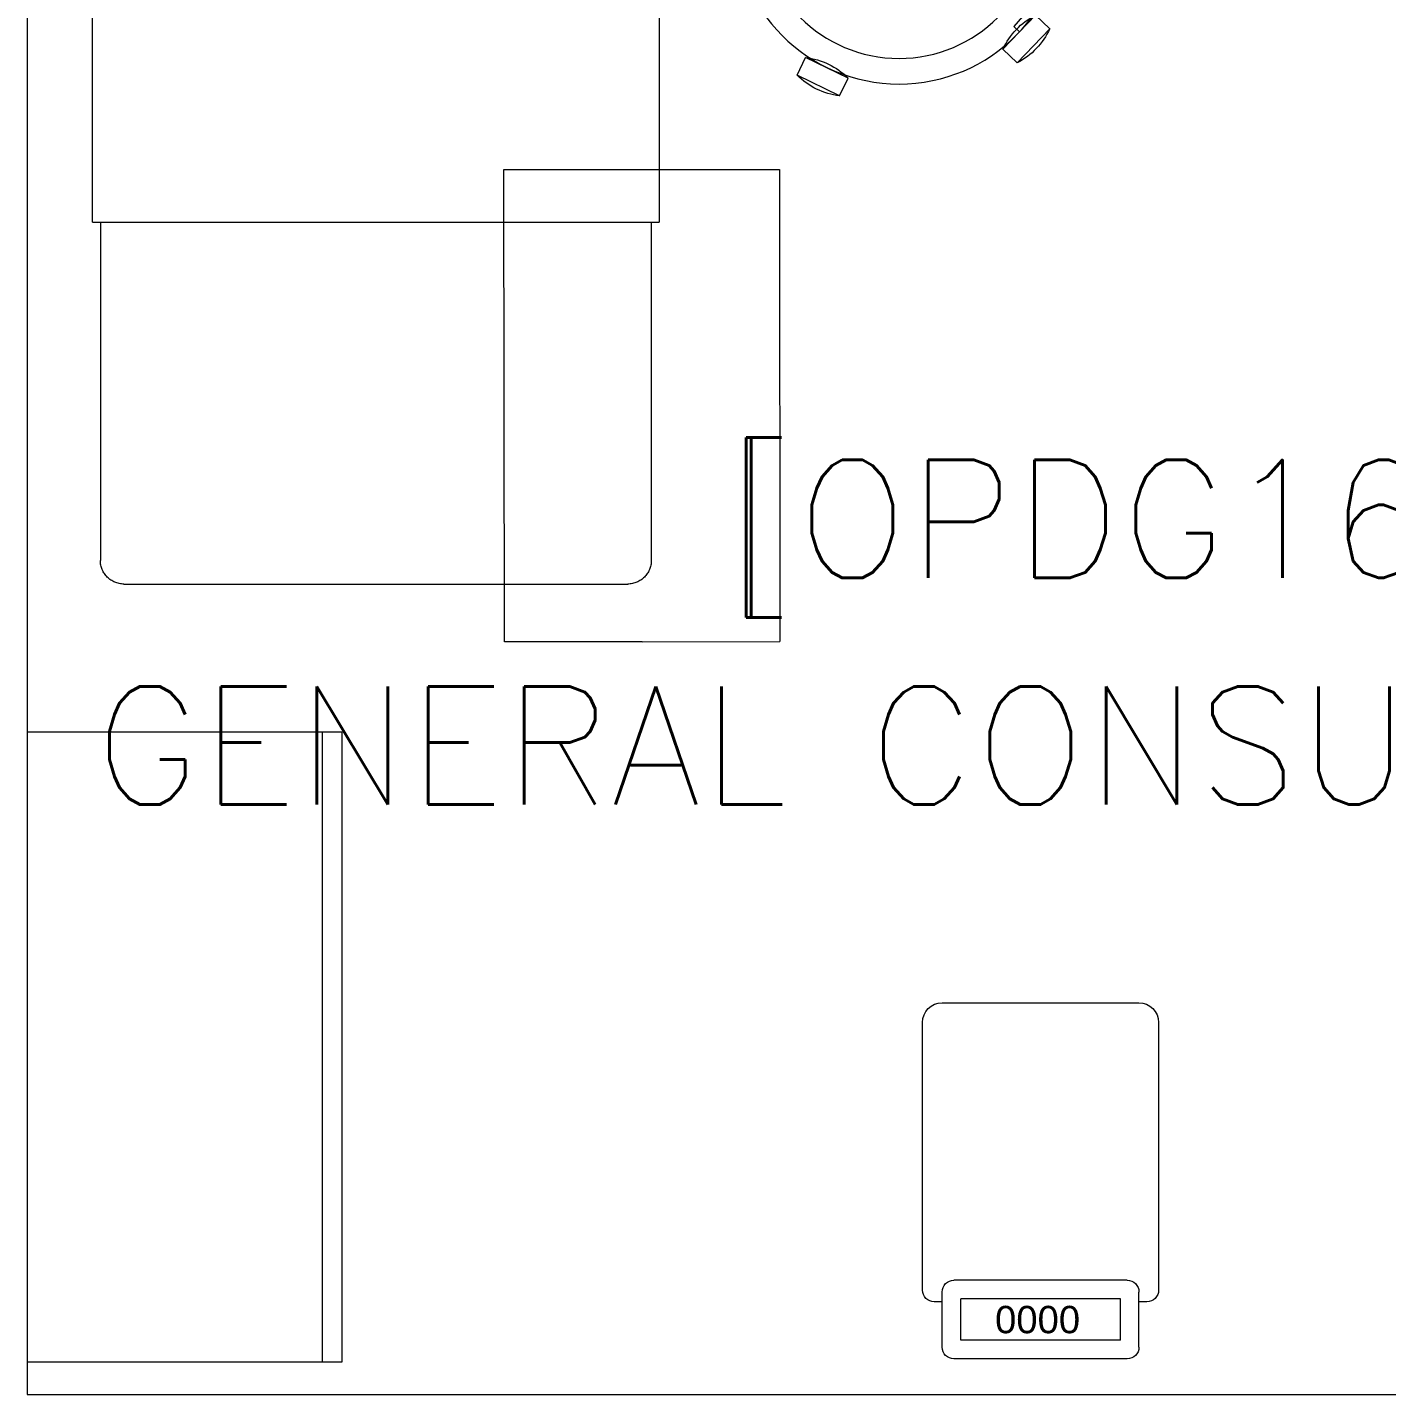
# Model space of a CAD drawing. Header units: inches. Extents: x -501855 to 57169, y -29325 to 19878.
# Drawn here: x 14198 to 15925, y -10267 to -8530 of the extents above; entities that cross this region are included whole.
import ezdxf

# ---------------------------------------------------------------- set-up
doc = ezdxf.new("R2010")
doc.units = ezdxf.units.IN
doc.header["$LTSCALE"] = 25
doc.header["$MEASUREMENT"] = 0
doc.linetypes.add('00-Ground Floor$0$HIDDEN', pattern=[9.525, 6.35, -3.175])
doc.linetypes.add('DASHDOT', pattern=[25.4, 12.7, -6.35, 0, -6.35])
doc.layers.get('0').update_dxf_attribs({"color": 8})
for name, color, linetype, lineweight in [('00-Ground Floor$0$72_EGR_BASE_TEXT', 252, 'Continuous', 5), ('00-Ground Floor$0$LOADING', 253, 'Continuous', 5), ('00-Ground Floor$0$Walls', 251, 'Continuous', 5), ('E-LITE-CLNG-CNDT', 6, 'DASHDOT', 35)]:
    doc.layers.add(name, color=color, linetype=linetype, lineweight=lineweight)
doc.styles.add('00-Ground Floor$0$SIMPLEX', font='SIMPLEX.shx', dxfattribs={"height": 150})
doc.styles.add('00-Ground Floor$0$Standard', font='arial.ttf')

# ---------------------------------------------------------------- blocks, each defined once
blk = doc.blocks.new('00-Ground Floor$0$HF10037B-P')
at = {"layer": '00-Ground Floor$0$LOADING'}
for p, q in [((0.2459, 0.134), (0.1859, 0.134)), ((0.1859, 0.134), (0.1859, 0.109)), ((0.2459, 0.134), (0.2459, 0.109)), ((0.2459, 0.109), (0.1859, 0.109)), ((0, 0), (-0.0142, -0.0583)), ((0, 0), (0.0243, -0.0059)), ((0.0243, -0.0059), (0.01, -0.0642)), ((0.4071, -0.0094), (0.431, -0.0018)), ((0.4071, -0.0094), (0.4255, -0.0665)), ((0.431, -0.0018), (0.4493, -0.0589)), ((0.4069, -0.0417), (0.4165, -0.0387)), ((-0.0142, -0.0583), (0.01, -0.0642)), ((0.4255, -0.0665), (0.4493, -0.0589)), ((0.0524, -0.2725), (0.0674, -0.2525)), ((0.0674, -0.2525), (0.1154, -0.2885)), ((0.3125, -0.2897), (0.362, -0.2558)), ((0.3761, -0.2764), (0.362, -0.2558)), ((0.0524, -0.2725), (0.1004, -0.3085)), ((0.3266, -0.3103), (0.3761, -0.2764)), ((0.3267, -0.268), (0.3323, -0.2763)), ((0.1004, -0.3085), (0.1154, -0.2885)), ((0.3266, -0.3103), (0.3125, -0.2897))]:
    blk.add_line(p, q, dxfattribs=at)
for radius in [0.21, 0.1775]:
    blk.add_circle((0.2161, -0.1014), radius, dxfattribs=at)
for centre, radius, start, end in [((0.2159, 0.0465), 0.0925, 71.0754, 108.9246), ((0.2159, 0.1965), 0.0925, 251.0754, 288.9246), ((0.0779, -0.0499), 0.0925, 147.3419, 185.1912), ((-0.0678, -0.0143), 0.0925, 327.3419, 5.1912), ((0.4996, -0.0113), 0.0925, 178.8412, 216.6904), ((0.3568, -0.057), 0.0925, 358.8412, 36.6904), ((0.2161, -0.1014), 0.2, 303.6037, 17.3657), ((0.0389, -0.3404), 0.0925, 34.1875, 72.0368), ((0.3867, -0.3449), 0.0925, 105.5121, 143.3614), ((0.1289, -0.2205), 0.0925, 214.1875, 252.0368), ((0.3019, -0.2212), 0.0925, 285.5121, 323.3614)]:
    blk.add_arc(centre, radius, start, end, dxfattribs=at)
blk = doc.blocks.new('00-Ground Floor$0$HF13902-P')
at = {"color": 8, "linetype": '00-Ground Floor$0$HIDDEN'}
for p, q in [((-0.35, -0.6824), (-0.35, -1.1124)), ((0.35, -0.6824), (0.35, -1.1124)), ((0.32, -1.1424), (-0.32, -1.1424))]:
    blk.add_line(p, q, dxfattribs=at)
at = {"linetype": 'Continuous'}
for points in [[(0.36, -0.5224), (0.36, -0.5224), (0.36, -0.5224), (0.36, -0.5224), (0.36, -0.5224), (0.36, -0.5224), (0.36, -0.5224), (0.36, -0.5224), (0.36, -0.5224), (0.36, -0.5224), (0.36, -0.5224), (0.36, -0.5224), (0.36, -0.5224), (0.36, -0.5224), (0.36, -0.5224), (0.36, -0.5224), (0.36, -0.5224), (0.36, -0.5224), (0.36, -0.5224), (0.36, -0.5224), (0.36, -0.5224), (0.36, -0.5224), (0.36, -0.5224), (0.36, -0.5224), (0.36, -0.5224), (0.36, -0.5224), (0.36, -0.5224), (0.36, -0.5224), (0.36, -0.5224), (0.36, -0.5224), (0.36, -0.5224), (0.36, -0.5224), (0.36, -0.5224), (0.36, -0.5224), (0.36, -0.5224), (0.36, -0.5224), (0.36, -0.5224), (0.36, -0.5224), (0.36, -0.5224), (0.36, -0.5224), (0.36, -0.5224), (0.36, -0.5224), (0.36, -0.5224), (0.36, -0.5224), (0.36, -0.5224), (0.36, -0.5224), (0.36, -0.5224), (0.36, -0.5224), (0.36, -0.5224), (0.36, -0.5224), (0.36, -0.5224), (0.36, -0.5224), (0.36, -0.5224), (0.36, -0.5224), (0.36, -0.5224), (0.36, -0.5224), (0.36, -0.5224), (0.36, -0.5224), (0.36, -0.5224), (0.36, -0.5224), (0.36, -0.5224), (0.36, -0.5224), (0.36, -0.5224), (0.36, -0.5224), (0.36, -0.5224), (0.36, -0.5224), (0.36, -0.5224), (0.36, -0.5224), (0.36, -0.5224), (0.36, -0.5224), (0.36, -0.5224), (0.36, -0.5224), (0.36, -0.5224), (0.36, -0.5224), (0.36, -0.5224), (0.36, -0.5224), (0.36, -0.5224), (0.36, -0.5224), (0.36, -0.5224), (0.36, -0.5224), (0.36, -0.5224), (0.36, -0.5224), (0.36, -0.5224), (0.36, -0.5224), (0.36, -0.5224), (0.36, -0.5224), (0.36, -0.5224), (0.36, -0.5224), (0.36, -0.5224), (0.36, -0.5224), (0.36, -0.5224), (0.36, -0.5224), (0.36, -0.5224), (0.36, -0.5224), (0.36, -0.5224), (0.36, -0.5224), (0.36, -0.5224), (0.36, -0.5224), (0.36, -0.5224), (0.36, -0.5224), (0.36, -0.5224), (0.36, -0.5224), (0.36, -0.5224), (0.36, -0.5224), (0.36, -0.5224), (0.36, -0.5224), (0.36, -0.5224), (0.36, -0.5224), (0.36, -0.5224), (0.36, -0.5224), (0.36, -0.5224), (0.36, -0.5224), (0.36, -0.5224), (0.36, -0.5224), (0.36, -0.5224), (0.36, -0.5224), (0.36, -0.5224), (0.36, -0.5224), (0.36, -0.5224), (0.36, -0.5224), (0.36, -0.5224), (0.36, -0.5224), (0.36, -0.5224), (0.36, -0.5224), (0.36, -0.5224), (0.36, -0.5224), (0.36, -0.5224), (0.36, -0.5224), (0.36, -0.5224), (0.36, -0.5224), (0.36, -0.5224), (0.36, -0.5224), (0.36, -0.5224), (0.36, -0.5224), (0.36, -0.5224), (0.36, -0.5224), (0.36, -0.5224), (0.36, -0.5224), (0.36, -0.5224), (0.36, -0.5224), (0.36, -0.5224), (0.36, -0.5224), (0.36, -0.5224), (0.36, -0.5224), (0.36, -0.5224), (0.36, -0.5224), (0.36, -0.5224), (0.36, -0.5224), (0.36, -0.5224), (0.36, -0.5224), (0.36, -0.5224), (0.36, -0.5224), (0.36, -0.5224), (0.36, -0.5224), (0.36, -0.5224), (0.36, -0.5224), (0.36, -0.5224), (0.36, -0.5224), (0.36, -0.5224), (0.36, -0.5224), (0.36, -0.5224), (0.36, -0.5224), (0.36, -0.5224), (0.36, -0.5224), (0.36, -0.5224), (0.36, -0.5224), (0.36, -0.5224), (0.36, -0.5224), (0.36, -0.5224), (0.36, -0.5224), (0.36, -0.5224), (0.36, -0.5224), (0.36, -0.5224), (0.36, -0.5224), (0.36, -0.5224), (0.36, -0.5224), (0.36, -0.5224), (0.36, -0.5224), (0.36, -0.5224), (0.36, -0.5224), (0.36, -0.5224), (0.36, -0.5224), (0.36, -0.5224), (0.36, -0.5224), (0.36, -0.5224), (0.36, -0.5224), (0.36, -0.5224), (0.36, -0.5224), (0.36, -0.5224), (0.36, -0.5224), (0.36, -0.5224), (0.36, -0.5224), (0.36, -0.5224), (0.36, -0.5224), (0.36, -0.5224), (0.36, -0.5224), (0.36, -0.5224), (0.36, -0.5224), (0.36, -0.5224), (0.36, -0.5224), (0.36, -0.5224), (0.36, -0.5224), (0.36, -0.5224), (0.36, -0.5224), (0.36, -0.5224), (0.36, -0.5224), (0.36, -0.5224), (0.36, -0.5224), (0.36, -0.5224), (0.36, -0.5224), (0.36, -0.5224), (0.36, -0.5224), (0.36, -0.5224), (0.36, -0.5224), (0.36, -0.5224), (0.36, -0.5224), (0.36, -0.5224), (0.36, -0.5224), (0.36, -0.5224)], [(0.36, -0.5224), (0.36, -0.5224), (0.36, -0.5224), (0.36, -0.5224), (0.36, -0.5224), (0.36, -0.5224), (0.36, -0.5224), (0.36, -0.5224), (0.36, -0.5224), (0.36, -0.5224), (0.36, -0.5224), (0.36, -0.5224), (0.36, -0.5224), (0.36, -0.5224), (0.36, -0.5224), (0.36, -0.5224), (0.36, -0.5224), (0.36, -0.5224), (0.36, -0.5224), (0.36, -0.5224), (0.36, -0.5224), (0.36, -0.5224), (0.36, -0.5224), (0.36, -0.5224), (0.36, -0.5224), (0.36, -0.5224), (0.36, -0.5224), (0.36, -0.5224), (0.36, -0.5224), (0.36, -0.5224), (0.36, -0.5224), (0.36, -0.5224), (0.36, -0.5224), (0.36, -0.5224), (0.36, -0.5224), (0.36, -0.5224), (0.36, -0.5224), (0.36, -0.5224), (0.36, -0.5224), (0.36, -0.5224), (0.36, -0.5224), (0.36, -0.5224), (0.36, -0.5224), (0.36, -0.5224), (0.36, -0.5224), (0.36, -0.5224), (0.36, -0.5224), (0.36, -0.5224), (0.36, -0.5224), (0.36, -0.5224), (0.36, -0.5224), (0.36, -0.5224), (0.36, -0.5224), (0.36, -0.5224), (0.36, -0.5224), (0.36, -0.5224), (0.36, -0.5224), (0.36, -0.5224), (0.36, -0.5224), (0.36, -0.5224), (0.36, -0.5224), (0.36, -0.5224), (0.36, -0.5224), (0.36, -0.5224), (0.36, -0.5224), (0.36, -0.5224), (0.36, -0.5224), (0.36, -0.5224), (0.36, -0.5224), (0.36, -0.5224), (0.36, -0.5224), (0.36, -0.5224), (0.36, -0.5224), (0.36, -0.5224), (0.36, -0.5224), (0.36, -0.5224), (0.36, -0.5224), (0.36, -0.5224), (0.36, -0.5224), (0.36, -0.5224), (0.36, -0.5224), (0.36, -0.5224), (0.36, -0.5224), (0.36, -0.5224), (0.36, -0.5224), (0.36, -0.5224), (0.36, -0.5224), (0.36, -0.5224), (0.36, -0.5224), (0.36, -0.5224), (0.36, -0.5224), (0.36, -0.5224), (0.36, -0.5224), (0.36, -0.5224), (0.36, -0.5224), (0.36, -0.5224), (0.36, -0.5224), (0.36, -0.5224), (0.36, -0.5224), (0.36, -0.5224), (0.36, -0.5224), (0.36, -0.5224), (0.36, -0.5224), (0.36, -0.5224), (0.36, -0.5224), (0.36, -0.5224), (0.36, -0.5224), (0.36, -0.5224), (0.36, -0.5224), (0.36, -0.5224), (0.36, -0.5224), (0.36, -0.5224), (0.36, -0.5224), (0.36, -0.5224), (0.36, -0.5224), (0.36, -0.5224), (0.36, -0.5224), (0.36, -0.5224), (0.36, -0.5224), (0.36, -0.5224), (0.36, -0.5224), (0.36, -0.5224), (0.36, -0.5224), (0.36, -0.5224), (0.36, -0.5224), (0.36, -0.5224), (0.36, -0.5224), (0.36, -0.5224), (0.36, -0.5224), (0.36, -0.5224), (0.36, -0.5224), (0.36, -0.5224), (0.36, -0.5224), (0.36, -0.5224), (0.36, -0.5224), (0.36, -0.5224), (0.36, -0.5224), (0.36, -0.5224), (0.36, -0.5224), (0.36, -0.5224), (0.36, -0.5224), (0.36, -0.5224), (0.36, -0.5224), (0.36, -0.5224), (0.36, -0.5224), (0.36, -0.5224), (0.36, -0.5224), (0.36, -0.5224), (0.36, -0.5224), (0.36, -0.5224), (0.36, -0.5224), (0.36, -0.5224), (0.36, -0.5224), (0.36, -0.5224), (0.36, -0.5224), (0.36, -0.5224), (0.36, -0.5224), (0.36, -0.5224), (0.36, -0.5224), (0.36, -0.5224), (0.36, -0.5224), (0.36, -0.5224), (0.36, -0.5224), (0.36, -0.5224), (0.36, -0.5224), (0.36, -0.5224), (0.36, -0.5224), (0.36, -0.5224), (0.36, -0.5224), (0.36, -0.5224), (0.36, -0.5224), (0.36, -0.5224), (0.36, -0.5224), (0.36, -0.5224), (0.36, -0.5224), (0.36, -0.5224), (0.36, -0.5224), (0.36, -0.5224), (0.36, -0.5224), (0.36, -0.5224), (0.36, -0.5224), (0.36, -0.5224), (0.36, -0.5224), (0.36, -0.5224), (0.36, -0.5224), (0.36, -0.5224), (0.36, -0.5224), (0.36, -0.5224), (0.36, -0.5224), (0.36, -0.5224), (0.36, -0.5224), (0.36, -0.5224), (0.36, -0.5224), (0.36, -0.5224), (0.36, -0.5224), (0.36, -0.5224), (0.36, -0.5224), (0.36, -0.5224), (0.36, -0.5224), (0.36, -0.5224), (0.36, -0.5224), (0.36, -0.5224), (0.36, -0.5224), (0.36, -0.5224), (0.36, -0.5224), (0.36, -0.5224), (0.36, -0.5224), (0.36, -0.5224), (0.36, -0.5224), (0.36, -0.5224), (0.36, -0.5224), (0.36, -0.5224), (0.36, -0.5224), (0.36, -0.5224)], [(0.36, -0.5224), (0.36, -0.5224), (0.36, -0.5224), (0.36, -0.5224), (0.36, -0.5224), (0.36, -0.5224), (0.36, -0.5224), (0.36, -0.5224), (0.36, -0.5224), (0.36, -0.5224), (0.36, -0.5224), (0.36, -0.5224), (0.36, -0.5224), (0.36, -0.5224), (0.36, -0.5224), (0.36, -0.5224), (0.36, -0.5224), (0.36, -0.5224), (0.36, -0.5224), (0.36, -0.5224), (0.36, -0.5224), (0.36, -0.5224), (0.36, -0.5224), (0.36, -0.5224), (0.36, -0.5224), (0.36, -0.5224), (0.36, -0.5224), (0.36, -0.5224), (0.36, -0.5224), (0.36, -0.5224), (0.36, -0.5224), (0.36, -0.5224), (0.36, -0.5224), (0.36, -0.5224), (0.36, -0.5224), (0.36, -0.5224), (0.36, -0.5224), (0.36, -0.5224), (0.36, -0.5224), (0.36, -0.5224), (0.36, -0.5224), (0.36, -0.5224), (0.36, -0.5224), (0.36, -0.5224), (0.36, -0.5224), (0.36, -0.5224), (0.36, -0.5224), (0.36, -0.5224), (0.36, -0.5224), (0.36, -0.5224), (0.36, -0.5224), (0.36, -0.5224), (0.36, -0.5224), (0.36, -0.5224), (0.36, -0.5224), (0.36, -0.5224), (0.36, -0.5224), (0.36, -0.5224), (0.36, -0.5224), (0.36, -0.5224), (0.36, -0.5224), (0.36, -0.5224), (0.36, -0.5224), (0.36, -0.5224), (0.36, -0.5224), (0.36, -0.5224), (0.36, -0.5224), (0.36, -0.5224), (0.36, -0.5224), (0.36, -0.5224), (0.36, -0.5224), (0.36, -0.5224), (0.36, -0.5224), (0.36, -0.5224), (0.36, -0.5224), (0.36, -0.5224), (0.36, -0.5224), (0.36, -0.5224), (0.36, -0.5224), (0.36, -0.5224), (0.36, -0.5224), (0.36, -0.5224), (0.36, -0.5224), (0.36, -0.5224), (0.36, -0.5224), (0.36, -0.5224), (0.36, -0.5224), (0.36, -0.5224), (0.36, -0.5224), (0.36, -0.5224), (0.36, -0.5224), (0.36, -0.5224), (0.36, -0.5224), (0.36, -0.5224), (0.36, -0.5224), (0.36, -0.5224), (0.36, -0.5224), (0.36, -0.5224), (0.36, -0.5224), (0.36, -0.5224), (0.36, -0.5224), (0.36, -0.5224), (0.36, -0.5224), (0.36, -0.5224), (0.36, -0.5224), (0.36, -0.5224), (0.36, -0.5224), (0.36, -0.5224), (0.36, -0.5224), (0.36, -0.5224), (0.36, -0.5224), (0.36, -0.5224), (0.36, -0.5224), (0.36, -0.5224), (0.36, -0.5224), (0.36, -0.5224), (0.36, -0.5224), (0.36, -0.5224), (0.36, -0.5224), (0.36, -0.5224), (0.36, -0.5224), (0.36, -0.5224), (0.36, -0.5224), (0.36, -0.5224), (0.36, -0.5224), (0.36, -0.5224), (0.36, -0.5224), (0.36, -0.5224), (0.36, -0.5224), (0.36, -0.5224), (0.36, -0.5224), (0.36, -0.5224), (0.36, -0.5224), (0.36, -0.5224), (0.36, -0.5224), (0.36, -0.5224), (0.36, -0.5224), (0.36, -0.5224), (0.36, -0.5224), (0.36, -0.5224), (0.36, -0.5224), (0.36, -0.5224), (0.36, -0.5224), (0.36, -0.5224), (0.36, -0.5224), (0.36, -0.5224), (0.36, -0.5224), (0.36, -0.5224), (0.36, -0.5224), (0.36, -0.5224), (0.36, -0.5224), (0.36, -0.5224), (0.36, -0.5224), (0.36, -0.5224), (0.36, -0.5224), (0.36, -0.5224), (0.36, -0.5224), (0.36, -0.5224), (0.36, -0.5224), (0.36, -0.5224), (0.36, -0.5224), (0.36, -0.5224), (0.36, -0.5224), (0.36, -0.5224), (0.36, -0.5224), (0.36, -0.5224), (0.36, -0.5224), (0.36, -0.5224), (0.36, -0.5224), (0.36, -0.5224), (0.36, -0.5224), (0.36, -0.5224), (0.36, -0.5224), (0.36, -0.5224), (0.36, -0.5224), (0.36, -0.5224), (0.36, -0.5224), (0.36, -0.5224), (0.36, -0.5224), (0.36, -0.5224), (0.36, -0.5224), (0.36, -0.5224), (0.36, -0.5224), (0.36, -0.5224), (0.36, -0.5224), (0.36, -0.5224), (0.36, -0.5224), (0.36, -0.5224), (0.36, -0.5224), (0.36, -0.5224), (0.36, -0.5224), (0.36, -0.5224), (0.36, -0.5224), (0.36, -0.5224), (0.36, -0.5224), (0.36, -0.5224), (0.36, -0.5224), (0.36, -0.5224), (0.36, -0.5224), (0.36, -0.5224), (0.36, -0.5224), (0.36, -0.5224), (0.36, -0.5224), (0.36, -0.5224), (0.36, -0.5224), (0.36, -0.5224), (0.36, -0.5224), (0.36, -0.5224), (0.36, -0.5224), (0.36, -0.5224), (0.36, -0.5224), (0.36, -0.5224), (0.36, -0.5224), (0.36, -0.5224), (0.36, -0.5224), (0.36, -0.5224), (0.36, -0.5224), (0.36, -0.5224), (0.36, -0.5224), (0.36, -0.5224), (0.36, -0.5224), (0.36, -0.5224), (0.36, -0.5224), (0.36, -0.5224), (0.36, -0.5224), (0.36, -0.5224), (0.36, -0.5224), (0.36, -0.5224), (0.36, -0.5224), (0.36, -0.5224), (0.36, -0.5224), (0.36, -0.5224), (0.36, -0.5224), (0.36, -0.5224), (0.36, -0.5224), (0.36, -0.5224), (0.36, -0.5224), (0.36, -0.5224), (0.36, -0.5224), (0.36, -0.5224), (0.36, -0.5224), (0.36, -0.5224), (0.36, -0.5224), (0.36, -0.5224), (0.36, -0.5224), (0.36, -0.5224), (0.36, -0.5224), (0.36, -0.5224), (0.36, -0.5224), (0.36, -0.5224), (0.36, -0.5224), (0.36, -0.5224), (0.36, -0.5224), (0.36, -0.5224), (0.36, -0.5224), (0.36, -0.5224), (0.36, -0.5224), (0.36, -0.5224), (0.36, -0.5224), (0.36, -0.5224), (0.36, -0.5224), (0.36, -0.5224), (0.36, -0.5224), (0.36, -0.5224), (0.36, -0.5224), (0.36, -0.5224), (0.36, -0.5224), (0.36, -0.5224), (0.36, -0.5224), (0.36, -0.5224), (0.36, -0.5224), (0.36, -0.5224), (0.36, -0.5224), (0.36, -0.5224), (0.36, -0.5224), (0.36, -0.5224), (0.36, -0.5224)]]:
    blk.add_lwpolyline(points, close=True, dxfattribs=at)
for points in [[(0.36, -0.5224), (0.36, -0.5224), (0.36, -0.5224), (0.36, -0.5224), (0.36, -0.5224), (0.36, -0.5224), (0.36, -0.5224), (0.36, -0.5224)], [(0.36, -0.5224), (0.36, -0.5224), (0.36, -0.5224), (0.36, -0.5224), (0.36, -0.5224), (0.36, -0.5224), (0.36, -0.5224), (0.36, -0.5224), (0.36, -0.5224), (0.36, -0.5224), (0.36, -0.5224), (0.36, -0.5224), (0.36, -0.5224), (0.36, -0.5224), (0.36, -0.5224), (0.36, -0.5224), (0.36, -0.5224), (0.36, -0.5224), (0.36, -0.5224), (0.36, -0.5224), (0.36, -0.5224), (0.36, -0.5224), (0.36, -0.5224), (0.36, -0.5224), (0.36, -0.5224), (0.36, -0.5224), (0.36, -0.5224), (0.36, -0.5224), (0.36, -0.5224), (0.36, -0.5224), (0.36, -0.5224), (0.36, -0.5224), (0.36, -0.5224), (0.36, -0.5224), (0.36, -0.5224), (0.36, -0.5224), (0.36, -0.5224), (0.36, -0.5224), (0.36, -0.5224), (0.36, -0.5224), (0.36, -0.5224), (0.36, -0.5224), (0.36, -0.5224), (0.36, -0.5224), (0.36, -0.5224), (0.36, -0.5224), (0.36, -0.5224), (0.36, -0.5224), (0.36, -0.5224), (0.36, -0.5224), (0.36, -0.5224), (0.36, -0.5224), (0.36, -0.5224), (0.36, -0.5224), (0.36, -0.5224), (0.36, -0.5224), (0.36, -0.5224), (0.36, -0.5224), (0.36, -0.5224), (0.36, -0.5224), (0.36, -0.5224), (0.36, -0.5224), (0.36, -0.5224), (0.36, -0.5224), (0.36, -0.5224), (0.36, -0.5224), (0.36, -0.5224), (0.36, -0.5224), (0.36, -0.5224), (0.36, -0.5224), (0.36, -0.5224), (0.36, -0.5224), (0.36, -0.5224), (0.36, -0.5224), (0.36, -0.5224), (0.36, -0.5224), (0.36, -0.5224), (0.36, -0.5224), (0.36, -0.5224), (0.36, -0.5224), (0.36, -0.5224), (0.36, -0.5224), (0.36, -0.5224), (0.36, -0.5224), (0.36, -0.5224), (0.36, -0.5224), (0.36, -0.5224), (0.36, -0.5224), (0.36, -0.5224), (0.36, -0.5224), (0.36, -0.5224), (0.36, -0.5224), (0.36, -0.5224), (0.36, -0.5224), (0.36, -0.5224), (0.36, -0.5224), (0.36, -0.5224), (0.36, -0.5224), (0.36, -0.5224), (0.36, -0.5224), (0.36, -0.5224), (0.36, -0.5224), (0.36, -0.5224), (0.36, -0.5224), (0.36, -0.5224), (0.36, -0.5224), (0.36, -0.5224), (0.36, -0.5224), (0.36, -0.5224), (0.36, -0.5224), (0.36, -0.5224)], [(0.36, -0.5224), (0.36, -0.5224), (0.36, -0.5224), (0.36, -0.5224), (0.36, -0.5224), (0.36, -0.5224), (0.36, -0.5224), (0.36, -0.5224), (0.36, -0.5224), (0.36, -0.5224), (0.36, -0.5224), (0.36, -0.5224), (0.36, -0.5224), (0.36, -0.5224), (0.36, -0.5224), (0.36, -0.5224), (0.36, -0.5224)], [(0.36, -0.5224), (0.36, -0.5224), (0.36, -0.5224), (0.36, -0.5224), (0.36, -0.5224), (0.36, -0.5224), (0.36, -0.5224)], [(0.36, -0.5224), (0.36, -0.5224), (0.36, -0.5224), (0.36, -0.5224), (0.36, -0.5224), (0.36, -0.5224), (0.36, -0.5224), (0.36, -0.5224), (0.36, -0.5224), (0.36, -0.5224), (0.36, -0.5224), (0.36, -0.5224)], [(0.36, -0.5224), (0.36, -0.5224), (0.36, -0.5224), (0.36, -0.5224), (0.36, -0.5224), (0.36, -0.5224), (0.36, -0.5224), (0.36, -0.5224), (0.36, -0.5224), (0.36, -0.5224), (0.36, -0.5224), (0.36, -0.5224), (0.36, -0.5224), (0.36, -0.5224), (0.36, -0.5224), (0.36, -0.5224), (0.36, -0.5224), (0.36, -0.5224), (0.36, -0.5224), (0.36, -0.5224), (0.36, -0.5224), (0.36, -0.5224), (0.36, -0.5224), (0.36, -0.5224), (0.36, -0.5224), (0.36, -0.5224), (0.36, -0.5224), (0.36, -0.5224), (0.36, -0.5224), (0.36, -0.5224), (0.36, -0.5224), (0.36, -0.5224), (0.36, -0.5224), (0.36, -0.5224), (0.36, -0.5224), (0.36, -0.5224), (0.36, -0.5224), (0.36, -0.5224), (0.36, -0.5224), (0.36, -0.5224), (0.36, -0.5224), (0.36, -0.5224), (0.36, -0.5224), (0.36, -0.5224), (0.36, -0.5224), (0.36, -0.5224), (0.36, -0.5224), (0.36, -0.5224), (0.36, -0.5224), (0.36, -0.5224), (0.36, -0.5224), (0.36, -0.5224), (0.36, -0.5224), (0.36, -0.5224), (0.36, -0.5224), (0.36, -0.5224), (0.36, -0.5224), (0.36, -0.5224), (0.36, -0.5224), (0.36, -0.5224), (0.36, -0.5224), (0.36, -0.5224), (0.36, -0.5224), (0.36, -0.5224), (0.36, -0.5224), (0.36, -0.5224), (0.36, -0.5224), (0.36, -0.5224), (0.36, -0.5224), (0.36, -0.5224), (0.36, -0.5224), (0.36, -0.5224), (0.36, -0.5224), (0.36, -0.5224), (0.36, -0.5224), (0.36, -0.5224), (0.36, -0.5224), (0.36, -0.5224), (0.36, -0.5224), (0.36, -0.5224), (0.36, -0.5224), (0.36, -0.5224), (0.36, -0.5224), (0.36, -0.5224), (0.36, -0.5224), (0.36, -0.5224), (0.36, -0.5224), (0.36, -0.5224), (0.36, -0.5224)], [(0.36, -0.5224), (0.36, -0.5224), (0.36, -0.5224), (0.36, -0.5224), (0.36, -0.5224), (0.36, -0.5224), (0.36, -0.5224), (0.36, -0.5224), (0.36, -0.5224), (0.36, -0.5224)], [(0.36, -0.5224), (0.36, -0.5224), (0.36, -0.5224), (0.36, -0.5224), (0.36, -0.5224), (0.36, -0.5224), (0.36, -0.5224), (0.36, -0.5224), (0.36, -0.5224), (0.36, -0.5224)], [(0.36, -0.5224), (0.36, -0.5224), (0.36, -0.5224), (0.36, -0.5224), (0.36, -0.5224), (0.36, -0.5224), (0.36, -0.5224), (0.36, -0.5224), (0.36, -0.5224), (0.36, -0.5224), (0.36, -0.5224), (0.36, -0.5224), (0.36, -0.5224), (0.36, -0.5224), (0.36, -0.5224)], [(0.36, -0.5224), (0.36, -0.5224), (0.36, -0.5224), (0.36, -0.5224), (0.36, -0.5224), (0.36, -0.5224), (0.36, -0.5224), (0.36, -0.5224), (0.36, -0.5224), (0.36, -0.5224)], [(0.36, -0.5224), (0.36, -0.5224), (0.36, -0.5224), (0.36, -0.5224), (0.36, -0.5224), (0.36, -0.5224), (0.36, -0.5224)], [(0.36, -0.5224), (0.36, -0.5224), (0.36, -0.5224), (0.36, -0.5224), (0.36, -0.5224), (0.36, -0.5224), (0.36, -0.5224), (0.36, -0.5224), (0.36, -0.5224), (0.36, -0.5224)], [(0.36, -0.5224), (0.36, -0.5224), (0.36, -0.5224), (0.36, -0.5224), (0.36, -0.5224), (0.36, -0.5224), (0.36, -0.5224), (0.36, -0.5224), (0.36, -0.5224), (0.36, -0.5224), (0.36, -0.5224), (0.36, -0.5224), (0.36, -0.5224), (0.36, -0.5224), (0.36, -0.5224), (0.36, -0.5224), (0.36, -0.5224), (0.36, -0.5224)], [(0.36, -0.5224), (0.36, -0.5224), (0.36, -0.5224), (0.36, -0.5224), (0.36, -0.5224), (0.36, -0.5224), (0.36, -0.5224), (0.36, -0.5224), (0.36, -0.5224)]]:
    blk.add_lwpolyline(points, dxfattribs=at)
blk.add_circle((0.36, -0.5224), 0.000000101)
at = {"color": 8, "linetype": '00-Ground Floor$0$HIDDEN'}
for centre, start, end in [((-0.32, -1.1124), 180, 270), ((0.32, -1.1124), 270, 0)]:
    blk.add_arc(centre, 0.03, start, end, dxfattribs=at)
at = {"layer": '00-Ground Floor$0$LOADING'}
for p, q in [((-0.36, 0.3161), (-0.36, -0.6824)), ((0.36, -0.6824), (0.36, 0.3161)), ((0.36, -0.6824), (-0.36, -0.6824))]:
    blk.add_line(p, q, dxfattribs=at)
blk = doc.blocks.new('00-Ground Floor$0$HF11772-P')
at = {"layer": '00-Ground Floor$0$LOADING'}
for p, q in [((0.6, 0.35), (0, 0.35)), ((0, 0.175), (0, 0.35)), ((0.6, 0.175), (0.6, 0.35)), ((0, 0.175), (0, 0)), ((0.6, 0), (0.6, 0.175)), ((0, 0), (0.6, 0))]:
    blk.add_line(p, q, dxfattribs=at)
blk = doc.blocks.new('00-Ground Floor$0$HF13461A-P')
at = {"layer": '00-Ground Floor$0$LOADING'}
for p, q in [((0.0229, 0.4353), (0.0229, 0.3653)), ((0.2579, 0.4503), (0.0379, 0.4503)), ((0.2729, 0.4353), (0.2729, 0.3653)), ((0.2493, 0.4266), (0.0466, 0.4266)), ((0.0466, 0.4266), (0.0466, 0.3739)), ((0.2493, 0.4266), (0.2493, 0.3739)), ((0.0229, 0.3778), (0.0129, 0.3778)), ((0.2493, 0.3739), (0.0466, 0.3739)), ((0.2829, 0.3778), (0.2729, 0.3778)), ((-0.0021, 0.3628), (-0.0021, 0.0228)), ((0.2579, 0.3503), (0.0379, 0.3503)), ((0.2979, 0.0228), (0.2979, 0.3628)), ((0.0229, -0.0022), (0.2729, -0.0022))]:
    blk.add_line(p, q, dxfattribs=at)
for centre, radius, start, end in [((0.0379, 0.4353), 0.015, 90, 180), ((0.2579, 0.4353), 0.015, 0, 90), ((0.0129, 0.3628), 0.015, 90, 180), ((0.0379, 0.3653), 0.015, 180, 270), ((0.2579, 0.3653), 0.015, 270, 0), ((0.2829, 0.3628), 0.015, 0, 90), ((0.0229, 0.0228), 0.025, 180, 270), ((0.2729, 0.0228), 0.025, 270, 0)]:
    blk.add_arc(centre, radius, start, end, dxfattribs=at)
at = {"layer": '00-Ground Floor$0$LOADING', "style": '00-Ground Floor$0$Standard'}
blk.add_text('0000', height=0.03477, dxfattribs=at).set_placement((0.0901, 0.3829))
blk = doc.blocks.new('00-Ground Floor$0$GF21027-P')
at = {"layer": '00-Ground Floor$0$LOADING'}
for p, q in [((0.4, 0.4), (-0.4, 0.4)), ((-0.4, 0.4), (-0.4, 0)), ((0.4, 0), (0.4, 0.4)), ((-0.4, 0.025), (0.4, 0.025)), ((-0.4, 0), (0.4, 0))]:
    blk.add_line(p, q, dxfattribs=at)
blk = doc.blocks.new('00-Ground Floor')
at = {"layer": '00-Ground Floor$0$Walls'}
for p, q in [((14197.9, -7267.4, 0), (14197.9, -10267.4, 0)), ((14197.9, -10267.4, 0), (17697.7, -10267.4, 0))]:
    blk.add_line(p, q, dxfattribs=at)
at = {"layer": '00-Ground Floor$0$LOADING', "xscale": -1000, "yscale": 1000, "zscale": 1000}
blk.add_blockref('00-Ground Floor$0$HF13902-P', (14640.7, -8095.1, 0), dxfattribs=at)
at = {"layer": '00-Ground Floor$0$LOADING', "color": 1, "extrusion": (2.75759e-10, -1.16581e-09, -1), "xscale": 999.9999999999998, "yscale": 999.9999999999998, "zscale": 999.9999999999998, "rotation": 205.7813125359263}
blk.add_blockref('00-Ground Floor$0$HF10037B-P', (-15066.8, -8389.5, 0), dxfattribs=at)
at = {"layer": '00-Ground Floor$0$LOADING', "extrusion": (3.71389e-28, -3.9656e-29, -1), "xscale": 999.9999999999989, "yscale": 999.9999999999989, "zscale": -999.9999999999989, "rotation": 89.94440663823757}
blk.add_blockref('00-Ground Floor$0$HF11772-P', (-14804.1, -9311, 0), dxfattribs=at)
at = {"layer": '00-Ground Floor$0$LOADING', "yscale": 1000, "zscale": 1000}
for name, p, xscale, rotation in [('00-Ground Floor$0$GF21027-P', (14597.9, -9825.7, 0), 1000, 90.00000002091183), ('00-Ground Floor$0$HF13461A-P', (15337.4, -9771.7), -1000, 180)]:
    blk.add_blockref(name, p, dxfattribs=dict(at, xscale=xscale, rotation=rotation))
at = {"layer": '00-Ground Floor$0$72_EGR_BASE_TEXT', "char_height": 150, "attachment_point": 2, "style": '00-Ground Floor$0$SIMPLEX'}
for s, insert in [('[OPDG16]', (15577.3, -9079.8, 0)), ('GENERAL CONSULT ROOM (2)', (15767.9, -9367.6))]:
    blk.add_mtext(s, dxfattribs=dict(at, insert=insert))

msp = doc.modelspace()

# ---------------------------------------------------------------- block references
at = {"layer": 'E-LITE-CLNG-CNDT'}
msp.add_blockref('00-Ground Floor', (0, 0), dxfattribs=at)

doc.saveas('drawing.dxf')
